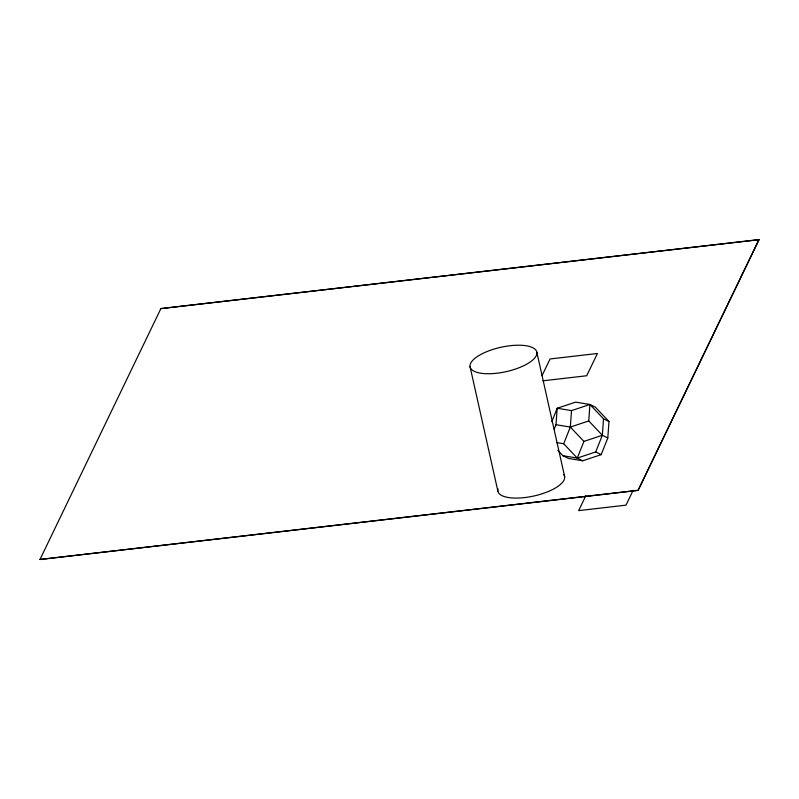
<?xml version="1.0" encoding="UTF-8"?>
<svg xmlns="http://www.w3.org/2000/svg" width="799" height="799" viewBox="0 0 799 799"><rect width="100%" height="100%" fill="white"/><g stroke="black" fill="none" stroke-linecap="round" stroke-linejoin="round"><path stroke-width="1.2" d="M554.236 429.163L556.004 424.708L557.183 408.259L575.6 402.127L589.932 404.474L595.385 407.19L608.978 421.522L607.809 437.982L601.148 454.651L582.721 460.793L568.399 458.436L562.935 455.72L557.842 450.346M582.721 460.793L577.268 458.077L563.685 443.745L570.336 427.066L571.505 410.616L589.932 404.474L603.525 418.816L608.978 421.522M607.809 437.982L602.346 435.265L588.763 420.933L589.932 404.474M562.935 455.72L577.268 458.077L595.694 451.944L602.346 435.265L603.525 418.816M551.859 421.602L557.183 408.259L571.505 410.616M577.268 458.077L583.929 441.408L602.346 435.265M39.98 559.48L160.879 308.594L759.05 239.65L638.121 490.406L39.98 559.48L638.091 490.266L759.02 239.52M542.032 375.66L550.082 358.961L597.432 353.498L586.696 375.75L542.99 380.803M585.827 495.74L578.646 510.621L625.977 505.158L633.158 490.276M556.004 424.708L570.336 427.066L588.763 420.933M759.05 239.65L160.879 308.594M556.513 442.566L563.685 443.745M595.694 451.944L601.148 454.651M570.336 427.066L583.929 441.408M536.848 352.269A34.167 12.464 -12.6 0 1 488.559 373.752A34.167 12.464 -12.6 0 1 484.963 352.429A34.167 12.464 -12.6 0 1 536.848 352.269L564.643 476.603M470.062 366.701L497.857 491.035M563.774 474.566A34.167 12.464 -12.6 0 1 533.332 496.129A34.167 12.464 -12.6 0 1 497.997 488.788"/></g></svg>
